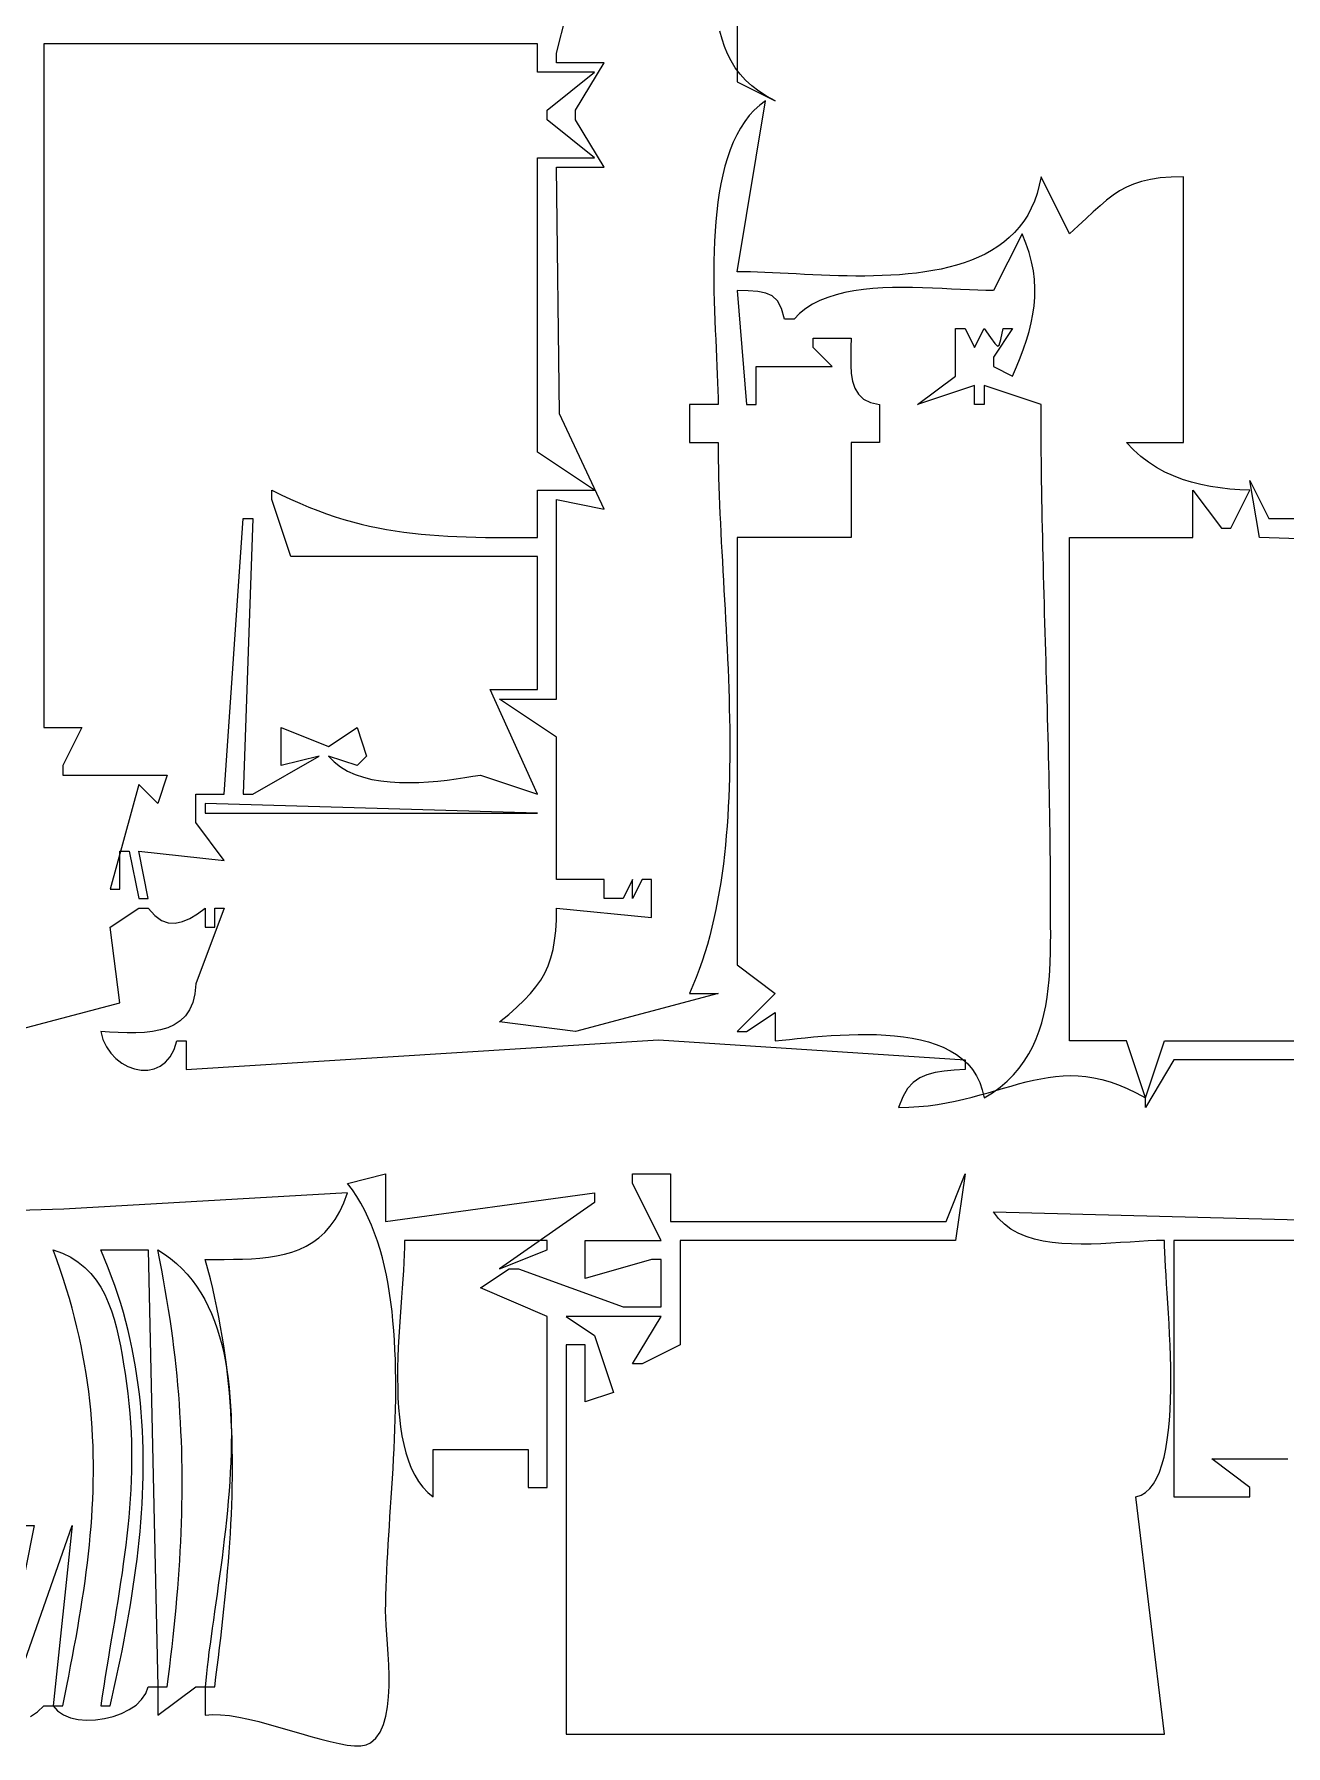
# Model space of a CAD drawing. Header units: metres. Extents: x 0 to 1224, y 0 to 793.
# Drawn here: x 584 to 715.8, y 411.8 to 592 of the extents above; entities that cross this region are included whole.
import ezdxf

# ---------------------------------------------------------------- set-up
doc = ezdxf.new("R2010")
doc.units = ezdxf.units.M

msp = doc.modelspace()

# ---------------------------------------------------------------- linework, layer by layer
for points in [[(658, 643), (658, 587), (662, 585), (661.0938, 585.476), (660.2766, 585.9963), (659.5438, 586.5589), (658.8912, 587.1613), (658.3144, 587.8014), (657.809, 588.477), (657.3707, 589.1858), (656.9952, 589.9256), (656.678, 590.6941), (656.4148, 591.4892), (656.2014, 592.3086)], [(574, 485), (593, 490), (592, 498), (595, 500), (596, 500), (596.6821, 499.2129), (597.3833, 498.702), (598.1036, 498.4416), (598.8434, 498.406), (599.6028, 498.5696), (600.3819, 498.9069), (601.1809, 499.3922), (602, 500), (602, 498), (603, 498), (603, 500), (604, 500), (601, 492), (600.9106, 490.9492), (600.6929, 490.0471), (600.3574, 489.283), (599.9147, 488.6461), (599.3754, 488.126), (598.7501, 487.7118), (598.0494, 487.3931), (597.2839, 487.1591), (596.4641, 486.9992), (595.6007, 486.9027), (594.7043, 486.8591), (593.7854, 486.8577), (592.8546, 486.8878), (591.9226, 486.9387), (591, 487), (591.2348, 486.1557), (591.5915, 485.3939), (592.0517, 484.7213), (592.5971, 484.1444), (593.2096, 483.6698), (593.8708, 483.3041), (594.5625, 483.0538), (595.2663, 482.9256), (595.9641, 482.9261), (596.6375, 483.0619), (597.2683, 483.3394), (597.8383, 483.7654), (598.329, 484.3465), (598.7223, 485.0891), (599, 486), (600, 486), (600, 483), (649.7137, 486.1342), (682, 484), (682, 483), (680.8415, 482.9099), (679.7901, 482.8097), (678.8407, 482.6658), (677.9882, 482.4445), (677.2274, 482.1121), (676.5533, 481.6351), (675.9607, 480.9798), (675.4446, 480.1126), (675, 479), (676.0791, 479.022), (677.1218, 479.0851), (678.1304, 479.185), (679.1071, 479.3174), (680.0543, 479.478), (680.9745, 479.6624), (681.8698, 479.8663), (682.7427, 480.0855), (683.5954, 480.3154), (684.4304, 480.552), (685.2499, 480.7907), (686.0564, 481.0274), (686.8521, 481.2576), (687.6394, 481.4771), (688.4205, 481.6815), (689.198, 481.8665), (689.9741, 482.0278), (690.7511, 482.1611), (691.5313, 482.262), (692.3172, 482.3262), (693.1111, 482.3494), (693.9152, 482.3273), (694.732, 482.2556), (695.5638, 482.1298), (696.4129, 481.9458), (697.2816, 481.6992), (698.1724, 481.3856), (699.0874, 481.0007), (700.0292, 480.5403), (701, 480), (699, 486), (693, 486), (693, 539), (706, 539), (706, 544), (709, 540), (710, 540), (712, 544), (710.9445, 544.04), (709.8979, 544.1146), (708.863, 544.2272), (707.8423, 544.3816), (706.8385, 544.5812), (705.8542, 544.8295), (704.892, 545.1303), (703.9547, 545.4869), (703.0449, 545.903), (702.1651, 546.3821), (701.3181, 546.9278), (700.5065, 547.5436), (699.7329, 548.2332), (699, 549), (705, 549), (705, 577), (703.6988, 576.9654), (702.543, 576.8715), (701.5133, 576.7178), (700.5904, 576.5041), (699.7552, 576.2301), (698.9882, 575.8954), (698.2703, 575.4999), (697.5822, 575.0431), (696.9046, 574.5248), (696.2182, 573.9446), (695.5039, 573.3024), (694.7422, 572.5977), (693.914, 571.8303), (693, 571), (690, 577), (689.8209, 576.0911), (689.5892, 575.2347), (689.3068, 574.4295), (688.9757, 573.6739), (688.5977, 572.9663), (688.1748, 572.3054), (687.709, 571.6896), (687.2022, 571.1175), (686.6563, 570.5875), (686.0733, 570.0981), (685.4551, 569.6479), (684.8036, 569.2354), (684.1208, 568.859), (683.4086, 568.5173), (682.669, 568.2088), (681.9039, 567.9321), (681.1152, 567.6855), (680.305, 567.4677), (679.475, 567.277), (678.6273, 567.1122), (677.7637, 566.9715), (676.8864, 566.8537), (675.997, 566.7571), (675.0977, 566.6802), (674.1904, 566.6217), (673.2769, 566.5799), (672.3593, 566.5535), (671.4394, 566.5408), (670.5193, 566.5405), (669.6008, 566.551), (668.6858, 566.5709), (667.7764, 566.5986), (666.8745, 566.6326), (665.9819, 566.6715), (665.1007, 566.7138), (664.2328, 566.7579), (663.3801, 566.8025), (662.5445, 566.8459), (661.728, 566.8868), (660.9326, 566.9235), (660.1601, 566.9547), (659.4126, 566.9789), (658.6919, 566.9944), (658, 567), (661, 585), (660.3843, 584.5333), (659.8148, 584.0094), (659.2899, 583.4312), (658.8078, 582.8015), (658.367, 582.1233), (657.9657, 581.3995), (657.6022, 580.633), (657.2749, 579.8268), (656.982, 578.9838), (656.722, 578.107), (656.4932, 577.1991), (656.2938, 576.2633), (656.1223, 575.3023), (655.9768, 574.3191), (655.8559, 573.3167), (655.7577, 572.298), (655.6806, 571.2659), (655.6229, 570.2232), (655.583, 569.1731), (655.5592, 568.1183), (655.5498, 567.0618), (655.5531, 566.0065), (655.5675, 564.9554), (655.5913, 563.9114), (655.6228, 562.8773), (655.6604, 561.8562), (655.7023, 560.851), (655.7469, 559.8645), (655.7926, 558.8998), (655.8375, 557.9596), (655.8802, 557.0471), (655.9188, 556.165), (655.9518, 555.3163), (655.9774, 554.5039), (655.994, 553.7309), (656, 553), (653, 553), (653, 549), (656, 549), (656.0035, 548.0951), (656.014, 547.1797), (656.0308, 546.2539), (656.0535, 545.3183), (656.0817, 544.3732), (656.115, 543.4192), (656.1528, 542.4565), (656.1946, 541.4857), (656.2402, 540.5072), (656.2889, 539.5213), (656.3403, 538.5285), (656.3939, 537.5292), (656.4494, 536.5239), (656.5062, 535.5129), (656.5639, 534.4967), (656.622, 533.4757), (656.68, 532.4503), (656.7376, 531.4209), (656.7942, 530.388), (656.8494, 529.352), (656.9027, 528.3133), (656.9537, 527.2723), (657.0018, 526.2295), (657.0468, 525.1852), (657.088, 524.1399), (657.125, 523.094), (657.1574, 522.0479), (657.1847, 521.0021), (657.2065, 519.957), (657.2222, 518.9129), (657.2315, 517.8704), (657.2339, 516.8297), (657.2288, 515.7915), (657.2159, 514.756), (657.1948, 513.7237), (657.1648, 512.695), (657.1256, 511.6703), (657.0767, 510.6501), (657.0177, 509.6348), (656.9481, 508.6248), (656.8674, 507.6204), (656.7752, 506.6223), (656.6711, 505.6306), (656.5544, 504.646), (656.4249, 503.6687), (656.282, 502.6993), (656.1253, 501.7381), (655.9544, 500.7856), (655.7687, 499.8422), (655.5677, 498.9083), (655.3512, 497.9843), (655.1185, 497.0706), (654.8692, 496.1677), (654.603, 495.276), (654.3192, 494.3959), (654.0174, 493.5278), (653.6973, 492.6722), (653.3583, 491.8294), (653, 491), (656, 491), (641, 487), (633, 488), (633.9543, 488.8002), (634.8089, 489.5574), (635.5686, 490.2846), (636.2381, 490.9947), (636.822, 491.7007), (637.325, 492.4153), (637.7518, 493.1517), (638.1071, 493.9227), (638.3956, 494.7412), (638.6219, 495.6203), (638.7909, 496.5727), (638.907, 497.6115), (638.9752, 498.7496), (639, 500), (649, 499), (649, 503), (648, 503), (647, 501), (647, 503), (646, 501), (644, 501), (644, 503), (639, 503), (639, 518), (633, 522), (639, 522), (639, 543), (644, 542), (639.314, 552.0394), (639, 578), (644, 578), (641, 583), (641, 584), (644, 589), (639, 589), (639, 590), (640, 594)], [(585, 591), (585, 519), (589, 519), (587, 515), (587, 514), (598, 514), (597, 511), (595, 513), (592, 502), (593, 502), (593, 506), (594, 506), (595, 501), (596, 501), (595, 506), (604, 505), (601, 509), (601, 512), (604, 512), (606, 541), (607, 541), (606, 512), (607, 512), (614, 516), (610, 515), (610, 519), (615, 517), (618, 519), (619, 516), (618, 515), (615, 516), (615.5863, 515.3845), (616.2531, 514.859), (616.992, 514.4175), (617.7945, 514.0545), (618.6522, 513.7642), (619.5568, 513.5409), (620.4997, 513.3787), (621.4727, 513.2721), (622.4672, 513.2153), (623.4748, 513.2026), (624.4873, 513.2282), (625.496, 513.2864), (626.4926, 513.3715), (627.4688, 513.4777), (628.416, 513.5994), (629.3258, 513.7309), (630.19, 513.8663), (631, 514), (637, 512), (632, 523), (637, 523), (637, 537), (611, 537), (609, 543), (609, 544), (610.0044, 543.5025), (610.9901, 543.0391), (611.9587, 542.6087), (612.9119, 542.21), (613.8517, 541.8418), (614.7798, 541.5029), (615.698, 541.1921), (616.608, 540.9081), (617.5117, 540.6498), (618.4108, 540.4159), (619.3072, 540.2052), (620.2025, 540.0166), (621.0986, 539.8487), (621.9973, 539.7004), (622.9003, 539.5705), (623.8095, 539.4577), (624.7266, 539.3608), (625.6534, 539.2787), (626.5917, 539.2101), (627.5433, 539.1538), (628.51, 539.1086), (629.4935, 539.0732), (630.4957, 539.0465), (631.5183, 539.0272), (632.563, 539.0142), (633.6318, 539.0061), (634.7264, 539.0019), (635.8485, 539.0002), (637, 539), (637, 544), (643, 544), (637, 548), (637, 579), (643, 579), (638, 583), (638, 584), (643, 588), (637, 588), (637, 591), (585, 591)], [(688, 571), (685, 565), (684.208, 565.0096), (683.3637, 565.0357), (682.4729, 565.074), (681.5415, 565.1206), (680.5754, 565.171), (679.5806, 565.2213), (678.5629, 565.2671), (677.5283, 565.3044), (676.4827, 565.3289), (675.432, 565.3366), (674.3821, 565.3232), (673.339, 565.2845), (672.3085, 565.2164), (671.2965, 565.1148), (670.309, 564.9753), (669.352, 564.794), (668.4312, 564.5665), (667.5526, 564.2887), (666.7222, 563.9566), (665.9458, 563.5658), (665.2293, 563.1122), (664.5787, 562.5916), (664, 562), (663, 562), (662.674, 563.1243), (662.2461, 563.919), (661.6998, 564.4426), (661.0185, 564.7538), (660.1858, 564.9113), (659.1851, 564.9738), (658, 565), (659, 553), (660, 553), (660, 557), (668, 557), (666, 559), (666, 560), (670, 560), (669.9902, 559.0343), (669.9722, 558.0797), (669.9749, 557.1543), (670.0272, 556.2759), (670.1579, 555.4626), (670.3961, 554.7322), (670.7704, 554.1028), (671.31, 553.5924), (672.0435, 553.2187), (673, 553), (673, 549), (670, 549), (670, 539), (658, 539), (658, 494), (662, 491), (658, 487), (659, 487), (662, 489), (662, 486), (662.733, 486.0792), (663.5107, 486.1638), (664.3282, 486.2509), (665.1808, 486.3375), (666.0638, 486.4209), (666.9723, 486.4981), (667.9016, 486.5663), (668.847, 486.6226), (669.8038, 486.6642), (670.7671, 486.6883), (671.7323, 486.6918), (672.6945, 486.6721), (673.649, 486.6263), (674.5911, 486.5514), (675.5161, 486.4446), (676.419, 486.3031), (677.2954, 486.1239), (678.1402, 485.9043), (678.9489, 485.6414), (679.7166, 485.3323), (680.4387, 484.9742), (681.1103, 484.5641), (681.7267, 484.0993), (682.2832, 483.5768), (682.7749, 482.9939), (683.1972, 482.3476), (683.5453, 481.635), (683.8145, 480.8535), (684, 480), (684.8908, 480.5533), (685.7034, 481.1462), (686.4413, 481.7765), (687.1082, 482.4422), (687.7075, 483.1414), (688.2429, 483.8719), (688.7179, 484.6317), (689.136, 485.4188), (689.5008, 486.2311), (689.816, 487.0667), (690.085, 487.9234), (690.3113, 488.7993), (690.4987, 489.6922), (690.6506, 490.6002), (690.7706, 491.5213), (690.8623, 492.4533), (690.9292, 493.3943), (690.9749, 494.3422), (691.0029, 495.295), (691.0168, 496.2506), (691.0203, 497.207), (691.0167, 498.1622), (691.0098, 499.1141), (691.003, 500.0607), (691, 501), (690.9989, 502.0022), (690.9956, 503.0043), (690.9903, 504.0063), (690.9831, 505.0082), (690.974, 506.0099), (690.9631, 507.0114), (690.9505, 508.0129), (690.9362, 509.0142), (690.9205, 510.0154), (690.9032, 511.0165), (690.8846, 512.0175), (690.8648, 513.0183), (690.8437, 514.0191), (690.8215, 515.0197), (690.7983, 516.0203), (690.7742, 517.0207), (690.7492, 518.0211), (690.7234, 519.0214), (690.697, 520.0215), (690.67, 521.0216), (690.6424, 522.0216), (690.6144, 523.0216), (690.5861, 524.0214), (690.5575, 525.0212), (690.5288, 526.0209), (690.5, 527.0206), (690.4711, 528.0202), (690.4424, 529.0197), (690.4138, 530.0192), (690.3855, 531.0186), (690.3575, 532.018), (690.3299, 533.0173), (690.3029, 534.0166), (690.2765, 535.0159), (690.2507, 536.0151), (690.2257, 537.0143), (690.2016, 538.0135), (690.1784, 539.0126), (690.1562, 540.0117), (690.1351, 541.0108), (690.1153, 542.0099), (690.0967, 543.009), (690.0794, 544.0081), (690.0637, 545.0072), (690.0494, 546.0062), (690.0368, 547.0053), (690.0259, 548.0044), (690.0168, 549.0035), (690.0096, 550.0025), (690.0043, 551.0017), (690.001, 552.0008), (690, 553), (684, 555), (684, 553), (683, 553), (683, 555), (677, 553), (681, 556), (681, 561), (682, 561), (683, 559), (684, 561), (684.6847, 560.0829), (685.1297, 559.448), (685.4093, 559.1586), (685.5979, 559.2784), (685.77, 559.871), (686, 561), (687, 561), (685, 558), (685, 557), (687, 556), (687.4147, 556.9721), (687.7995, 557.9253), (688.1507, 558.8627), (688.4647, 559.7872), (688.7378, 560.7021), (688.9664, 561.6103), (689.1469, 562.5149), (689.2755, 563.4189), (689.3486, 564.3255), (689.3625, 565.2377), (689.3137, 566.1585), (689.1985, 567.0911), (689.0131, 568.0385), (688.754, 569.0037), (688.4175, 569.9898), (688, 571)], [(743, 538), (713, 539), (712, 545), (714, 541), (742, 541)], [(602, 511), (602, 510), (637, 510), (602, 511)], [(772, 484), (704, 484), (701, 479), (701, 480), (703, 486), (731, 486)], [(583.6085, 414.8744), (584.3555, 415.3805), (585, 416), (586, 416), (586.4616, 415.4621), (587.0711, 415.0465), (587.8013, 414.7487), (588.625, 414.5644), (589.5148, 414.4893), (590.4434, 414.5188), (591.3837, 414.6487), (592.3083, 414.8746), (593.19, 415.192), (594.0014, 415.5967), (594.7154, 416.0842), (595.3047, 416.6502), (595.742, 417.2902), (596, 418), (597, 418), (597, 415), (601, 418), (602, 418), (602, 415), (602.7661, 415.0784), (603.618, 415.0664), (604.5436, 414.9753), (605.5304, 414.8165), (606.5665, 414.6014), (607.6395, 414.3416), (608.7372, 414.0483), (609.8475, 413.7331), (610.9582, 413.4074), (612.0571, 413.0826), (613.1319, 412.7702), (614.1704, 412.4815), (615.1605, 412.228), (616.0899, 412.0211), (616.9465, 411.8724), (617.7181, 411.793), (618.3924, 411.7947), (618.9572, 411.8886), (619.4004, 412.0864), (619.9609, 412.5856), (620.4097, 413.2382), (620.7574, 414.0229), (621.015, 414.9184), (621.1933, 415.9034), (621.3032, 416.9568), (621.3554, 418.0572), (621.3608, 419.1833), (621.3304, 420.3138), (621.2748, 421.4276), (621.2049, 422.5033), (621.1317, 423.5196), (621.0659, 424.4554), (621.0184, 425.2892), (621, 426), (621.0049, 426.8034), (621.02, 427.6297), (621.0441, 428.4779), (621.0764, 429.3467), (621.116, 430.2351), (621.1621, 431.142), (621.2137, 432.0661), (621.2698, 433.0065), (621.3298, 433.9619), (621.3925, 434.9312), (621.4572, 435.9134), (621.5229, 436.9073), (621.5887, 437.9118), (621.6538, 438.9257), (621.7172, 439.9479), (621.778, 440.9773), (621.8354, 442.0128), (621.8884, 443.0533), (621.9362, 444.0976), (621.9778, 445.1446), (622.0123, 446.1932), (622.039, 447.2422), (622.0567, 448.2906), (622.0648, 449.3373), (622.0621, 450.381), (622.048, 451.4206), (622.0214, 452.4552), (621.9815, 453.4834), (621.9273, 454.5042), (621.858, 455.5166), (621.7727, 456.5192), (621.6704, 457.5111), (621.5504, 458.4911), (621.4116, 459.4581), (621.2532, 460.411), (621.0742, 461.3485), (620.8739, 462.2697), (620.6512, 463.1734), (620.4054, 464.0585), (620.1354, 464.9238), (619.8404, 465.7682), (619.5195, 466.5906), (619.1718, 467.3898), (618.7964, 468.1649), (618.3925, 468.9145), (617.959, 469.6376), (617.4951, 470.3332), (617, 471), (621, 472), (621, 467), (643, 470), (643, 469), (633, 462), (638, 464), (638, 465), (623, 465), (622.9904, 464.2831), (622.9637, 463.5113), (622.9223, 462.6891), (622.8689, 461.821), (622.8063, 460.9116), (622.7371, 459.9653), (622.6639, 458.9867), (622.5894, 457.9804), (622.5162, 456.9508), (622.447, 455.9026), (622.3845, 454.8403), (622.3313, 453.7683), (622.2902, 452.6912), (622.2636, 451.6137), (622.2544, 450.5401), (622.2651, 449.475), (622.2984, 448.423), (622.357, 447.3886), (622.4436, 446.3764), (622.5608, 445.3908), (622.7112, 444.4365), (622.8975, 443.5178), (623.1224, 442.6395), (623.3885, 441.806), (623.6985, 441.0218), (624.0551, 440.2915), (624.4608, 439.6197), (624.9185, 439.0107), (625.4306, 438.4693), (626, 438), (626, 443), (636, 443), (636, 439), (638, 439), (638, 457), (631, 460), (634, 462), (635, 462), (646, 458), (647, 458), (649, 458), (650, 458), (650, 463), (649, 463), (642, 461), (642, 465), (650, 465), (647, 471), (647, 472), (651, 472), (651, 467), (680, 467), (682, 472), (681, 465), (652, 465), (652, 454), (648, 452), (647, 452), (650, 457), (640, 457), (643, 455), (645, 449), (642, 448), (642, 454), (640, 454), (640, 413), (703, 413), (700, 438), (700.532, 438.1781), (701.0129, 438.4686), (701.4452, 438.8647), (701.8309, 439.3595), (702.1725, 439.9462), (702.4721, 440.6179), (702.7321, 441.3677), (702.9547, 442.1889), (703.1423, 443.0745), (703.297, 444.0177), (703.4212, 445.0117), (703.5171, 446.0496), (703.5871, 447.1245), (703.6334, 448.2297), (703.6582, 449.3582), (703.6639, 450.5032), (703.6527, 451.6578), (703.6269, 452.8153), (703.5888, 453.9687), (703.5407, 455.1112), (703.4848, 456.2359), (703.4234, 457.3361), (703.3588, 458.4048), (703.2933, 459.4352), (703.2291, 460.4204), (703.1686, 461.3536), (703.114, 462.228), (703.0675, 463.0367), (703.0315, 463.7728), (703.0082, 464.4295), (703, 465), (702.1638, 464.9861), (701.2753, 464.9491), (700.3421, 464.8956), (699.3717, 464.8324), (698.3719, 464.7663), (697.3501, 464.7039), (696.3139, 464.652), (695.2711, 464.6173), (694.2292, 464.6067), (693.1957, 464.6267), (692.1783, 464.6843), (691.1846, 464.786), (690.2222, 464.9387), (689.2987, 465.1491), (688.4217, 465.4239), (687.5987, 465.7698), (686.8375, 466.1936), (686.1455, 466.7021), (685.5305, 467.302), (685, 468), (724, 467)], [(581, 415), (588, 435), (586, 416), (587, 416), (587.216, 417.0534), (587.4274, 418.098), (587.6337, 419.1343), (587.8346, 420.1626), (588.0298, 421.1832), (588.2189, 422.1965), (588.4017, 423.2029), (588.5777, 424.2027), (588.7468, 425.1963), (588.9085, 426.1841), (589.0625, 427.1664), (589.2085, 428.1435), (589.3462, 429.1159), (589.4753, 430.0839), (589.5953, 431.0479), (589.706, 432.0081), (589.8071, 432.9651), (589.8983, 433.9191), (589.9791, 434.8705), (590.0494, 435.8197), (590.1086, 436.767), (590.1567, 437.7128), (590.1931, 438.6575), (590.2176, 439.6013), (590.2298, 440.5448), (590.2295, 441.4881), (590.2163, 442.4318), (590.1898, 443.3762), (590.1498, 444.3215), (590.0959, 445.2683), (590.0278, 446.2167), (589.9452, 447.1673), (589.8477, 448.1204), (589.735, 449.0763), (589.6068, 450.0354), (589.4628, 450.998), (589.3026, 451.9645), (589.1258, 452.9354), (588.9323, 453.9108), (588.7216, 454.8913), (588.4935, 455.8771), (588.2475, 456.8686), (587.9834, 457.8663), (587.7009, 458.8703), (587.3996, 459.8812), (587.0792, 460.8992), (586.7393, 461.9248), (586.3797, 462.9582), (586, 464), (586.9691, 463.6519), (587.8435, 463.2244), (588.6289, 462.7227), (589.3313, 462.1525), (589.9565, 461.5191), (590.5103, 460.8282), (590.9986, 460.0852), (591.4271, 459.2956), (591.8018, 458.465), (592.1284, 457.5987), (592.4129, 456.7023), (592.661, 455.7813), (592.8787, 454.8413), (593.0716, 453.8876), (593.2457, 452.9258), (593.4069, 451.9614), (593.5609, 451), (593.7187, 449.9401), (593.8542, 448.8894), (593.9681, 447.8474), (594.0613, 446.8135), (594.1345, 445.7873), (594.1886, 444.7682), (594.2243, 443.7557), (594.2424, 442.7493), (594.2437, 441.7485), (594.2291, 440.7528), (594.1992, 439.7616), (594.155, 438.7744), (594.0972, 437.7908), (594.0266, 436.8102), (593.944, 435.832), (593.8502, 434.8559), (593.746, 433.8812), (593.6322, 432.9074), (593.5096, 431.9341), (593.379, 430.9607), (593.2412, 429.9867), (593.0969, 429.0116), (592.947, 428.0349), (592.7923, 427.056), (592.6336, 426.0745), (592.4716, 425.0898), (592.3072, 424.1014), (592.1412, 423.1088), (591.9743, 422.1115), (591.8074, 421.109), (591.6412, 420.1007), (591.4766, 419.0862), (591.3143, 418.0649), (591.1552, 417.0363), (591, 416), (592, 416), (592.2181, 416.9619), (592.4324, 417.9246), (592.6426, 418.888), (592.8482, 419.8521), (593.049, 420.8169), (593.2445, 421.7821), (593.4343, 422.7479), (593.6181, 423.7142), (593.7956, 424.6809), (593.9662, 425.6479), (594.1298, 426.6152), (594.2859, 427.5827), (594.434, 428.5505), (594.574, 429.5183), (594.7054, 430.4863), (594.8277, 431.4543), (594.9407, 432.4222), (595.0441, 433.3901), (595.1373, 434.3579), (595.22, 435.3254), (595.2919, 436.2928), (595.3527, 437.2598), (595.4018, 438.2265), (595.439, 439.1927), (595.4639, 440.1586), (595.4761, 441.1239), (595.4752, 442.0887), (595.461, 443.0528), (595.4329, 444.0163), (595.3906, 444.979), (595.3339, 445.941), (595.2622, 446.9022), (595.1752, 447.8624), (595.0726, 448.8218), (594.954, 449.7801), (594.8189, 450.7374), (594.6671, 451.6936), (594.4982, 452.6486), (594.3118, 453.6025), (594.1075, 454.5551), (593.885, 455.5063), (593.6438, 456.4563), (593.3837, 457.4047), (593.1042, 458.3518), (592.8049, 459.2973), (592.4856, 460.2412), (592.1458, 461.1834), (591.7852, 462.124), (591.4034, 463.0629), (591, 464), (596, 464), (597, 418), (598, 418), (598.1359, 419.0691), (598.2665, 420.1293), (598.3915, 421.181), (598.5109, 422.2244), (598.6246, 423.2602), (598.7323, 424.2886), (598.8342, 425.31), (598.9299, 426.3249), (599.0195, 427.3336), (599.1027, 428.3366), (599.1796, 429.3342), (599.25, 430.3269), (599.3137, 431.3151), (599.3708, 432.2991), (599.421, 433.2794), (599.4642, 434.2563), (599.5005, 435.2303), (599.5295, 436.2017), (599.5513, 437.171), (599.5658, 438.1386), (599.5727, 439.1048), (599.5721, 440.0701), (599.5638, 441.0349), (599.5476, 441.9995), (599.5236, 442.9644), (599.4915, 443.93), (599.4513, 444.8966), (599.4029, 445.8647), (599.3462, 446.8347), (599.2809, 447.807), (599.2072, 448.7819), (599.1247, 449.7599), (599.0335, 450.7414), (598.9334, 451.7268), (598.8243, 452.7165), (598.7061, 453.7108), (598.5787, 454.7102), (598.442, 455.7151), (598.2959, 456.7259), (598.1402, 457.743), (597.9749, 458.7668), (597.7998, 459.7976), (597.6149, 460.836), (597.42, 461.8822), (597.2151, 462.9367), (597, 464), (597.7016, 463.5595), (598.363, 463.0815), (598.9851, 462.5671), (599.569, 462.0177), (600.1157, 461.4345), (600.626, 460.8189), (601.1011, 460.172), (601.5419, 459.4951), (601.9495, 458.7896), (602.3248, 458.0567), (602.6687, 457.2976), (602.9824, 456.5137), (603.2669, 455.7062), (603.523, 454.8764), (603.7518, 454.0256), (603.9543, 453.1549), (604.1315, 452.2658), (604.2844, 451.3595), (604.414, 450.4372), (604.5212, 449.5002), (604.6071, 448.5498), (604.6728, 447.5873), (604.719, 446.614), (604.747, 445.6311), (604.7576, 444.6398), (604.7518, 443.6415), (604.7308, 442.6375), (604.6953, 441.6289), (604.6465, 440.6171), (604.5854, 439.6034), (604.5129, 438.5891), (604.43, 437.5753), (604.3377, 436.5633), (604.2371, 435.5546), (604.1291, 434.5502), (604.0147, 433.5516), (603.895, 432.5599), (603.7708, 431.5764), (603.6432, 430.6025), (603.5133, 429.6393), (603.3819, 428.6882), (603.2502, 427.7504), (603.119, 426.8272), (602.9894, 425.9199), (602.8624, 425.0297), (602.739, 424.158), (602.6201, 423.306), (602.5069, 422.4749), (602.4002, 421.666), (602.301, 420.8807), (602.2104, 420.1201), (602.1294, 419.3857), (602.0589, 418.6785), (602, 418), (603, 418), (603.1325, 419.0329), (603.2627, 420.0619), (603.3902, 421.0871), (603.5147, 422.1086), (603.6357, 423.1267), (603.7532, 424.1416), (603.8666, 425.1533), (603.9756, 426.1621), (604.08, 427.1681), (604.1795, 428.1715), (604.2736, 429.1725), (604.3621, 430.1713), (604.4447, 431.168), (604.5209, 432.1628), (604.5906, 433.1559), (604.6533, 434.1474), (604.7088, 435.1375), (604.7567, 436.1264), (604.7967, 437.1143), (604.8285, 438.1013), (604.8517, 439.0876), (604.8661, 440.0735), (604.8712, 441.0589), (604.8668, 442.0442), (604.8526, 443.0295), (604.8282, 444.0149), (604.7933, 445.0007), (604.7476, 445.987), (604.6907, 446.974), (604.6224, 447.9618), (604.5423, 448.9507), (604.45, 449.9408), (604.3453, 450.9323), (604.2278, 451.9253), (604.0973, 452.92), (603.9533, 453.9166), (603.7955, 454.9153), (603.6237, 455.9163), (603.4375, 456.9196), (603.2366, 457.9255), (603.0207, 458.9342), (602.7894, 459.9458), (602.5423, 460.9605), (602.2793, 461.9785), (602, 463), (603.0074, 462.9996), (603.999, 463.0011), (604.9728, 463.0102), (605.927, 463.0329), (606.8596, 463.0749), (607.7689, 463.1422), (608.653, 463.2405), (609.5099, 463.3756), (610.3379, 463.5535), (611.1351, 463.78), (611.8995, 464.0608), (612.6294, 464.4019), (613.3228, 464.8091), (613.978, 465.2881), (614.5929, 465.845), (615.1659, 466.4854), (615.6949, 467.2153), (616.1782, 468.0404), (616.6138, 468.9667), (617, 470), (587.1157, 468.2855), (543, 467)], [(723, 465), (704, 465), (704, 438), (712, 438), (712, 439), (708, 442), (716, 442)], [(581, 435), (584, 435), (580, 415)]]:
    msp.add_lwpolyline(points)

doc.saveas('drawing.dxf')
